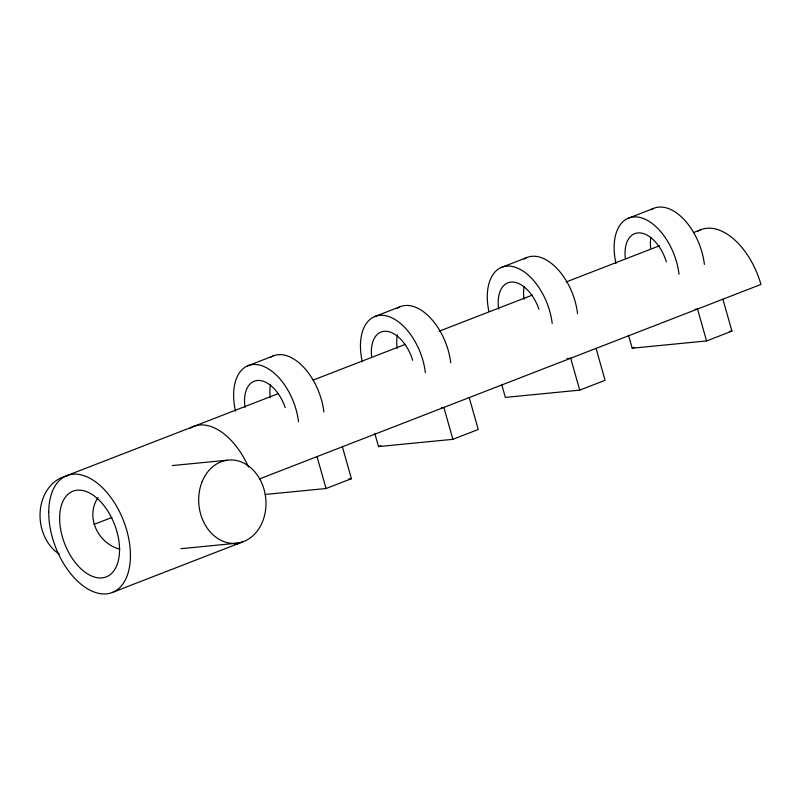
<?xml version="1.0" encoding="UTF-8"?>
<svg xmlns="http://www.w3.org/2000/svg" width="801" height="801" viewBox="0 0 801 801"><rect width="100%" height="100%" fill="white"/><g stroke="black" fill="none" stroke-linecap="round" stroke-linejoin="round"><path stroke-width="1.2" d="M98.032 497.551C84.986 516.945 98.123 543.579 119.749 549.156M247.579 365.877L272.941 356.034M374.407 316.685L399.779 306.843M501.246 267.494L526.617 257.652M628.084 218.303L653.446 208.46M66.183 475.874L278.157 393.671M313.141 380.095L405.286 344.36M439.108 331.244L532.415 295.058M566.237 281.942L659.543 245.757M693.366 232.64L700.364 229.927M94.027 524.395L111.87 517.486M259.434 478.948L760.95 284.445A62.698 36.456 68.8 0 0 697.27 231.579M374.848 433.591L378.523 446.588L380.825 445.696M628.515 335.208L632.199 348.205L634.502 347.314M265.321 494.447L326.047 488.52L351.419 478.678L342.387 446.778M378.523 446.588L452.885 439.328L478.257 429.486L469.226 397.586M501.686 384.4L505.361 397.396L579.724 390.137L605.085 380.295L596.064 348.395M632.199 348.205L706.562 340.946L731.924 331.103L722.903 299.204M113.001 592.189L239.829 542.998M180.986 548.695L237.647 543.138M695.058 309.286L697.531 309.046L706.562 340.946M729.451 331.354L731.924 331.103M566.978 358.598L570.692 358.237L579.724 390.137M441.381 407.669L443.864 407.429L452.885 439.328M172.275 465.561L227.003 460.245M348.936 478.918L351.419 478.678M317.026 456.62L326.047 488.52M242.923 541.346A62.698 36.456 68.8 0 1 234.453 544.52M189.917 428.335A62.698 36.456 68.8 0 1 248.5 467.073M59.244 554.082A41.802 33.572 84.4 0 1 40.3 510.147A41.802 33.572 84.4 0 1 67.334 475.904M650.973 209.782A50.163 29.156 68.8 0 1 683.333 218.783A50.163 29.156 68.8 0 1 704.399 264.42M615.969 263.419A50.163 29.156 68.8 0 1 638.637 217.191A50.163 29.156 68.8 0 1 679.028 274.262M650.632 248.07A33.442 19.444 68.8 0 1 650.913 237.286M625.261 257.912A33.442 19.444 68.8 0 1 640.309 232.931A33.442 19.444 68.8 0 1 666.362 261.937M524.134 258.973A50.163 29.156 68.8 0 1 556.495 267.975A50.163 29.156 68.8 0 1 577.561 313.612M488.89 311.499A50.163 29.156 68.8 0 1 512.169 266.453A50.163 29.156 68.8 0 1 552.189 323.454M524.044 299.264A33.442 19.444 68.8 0 1 524.084 286.478M498.673 309.106A33.442 19.444 68.8 0 1 512.199 282.052A33.442 19.444 68.8 0 1 538.913 309.216M397.306 308.165A50.163 29.156 68.8 0 1 429.656 317.166A50.163 29.156 68.8 0 1 450.723 362.803M362.292 361.802A50.163 29.156 68.8 0 1 384.961 315.574A50.163 29.156 68.8 0 1 425.361 372.645M397.206 348.455A33.442 19.444 68.8 0 1 397.416 334.768M371.594 356.295A33.442 19.444 68.8 0 1 386.643 331.314A33.442 19.444 68.8 0 1 412.685 360.31M270.468 357.356A50.163 29.156 68.8 0 1 302.818 366.347A50.163 29.156 68.8 0 1 323.884 411.994M235.464 410.993A50.163 29.156 68.8 0 1 258.122 364.765A50.163 29.156 68.8 0 1 298.523 421.837M270.368 397.646A33.442 19.444 68.8 0 1 270.408 384.86M245.006 407.489A33.442 19.444 68.8 0 1 258.533 380.435A33.442 19.444 68.8 0 1 285.236 407.599M48.741 512.199A62.698 36.456 68.8 0 0 109.787 593.281A62.698 36.456 68.8 0 0 110.238 496.62A62.698 36.456 68.8 0 0 48.741 512.199M59.634 518.017A45.977 26.733 68.8 0 0 104.4 577.481A45.977 26.733 68.8 0 0 104.731 506.602A45.977 26.733 68.8 0 0 59.634 518.017M202.172 481.571A41.802 33.572 84.4 0 0 234.453 543.408A41.802 33.572 84.4 0 0 260.355 480.089A41.802 33.572 84.4 0 0 202.172 481.571"/></g></svg>
